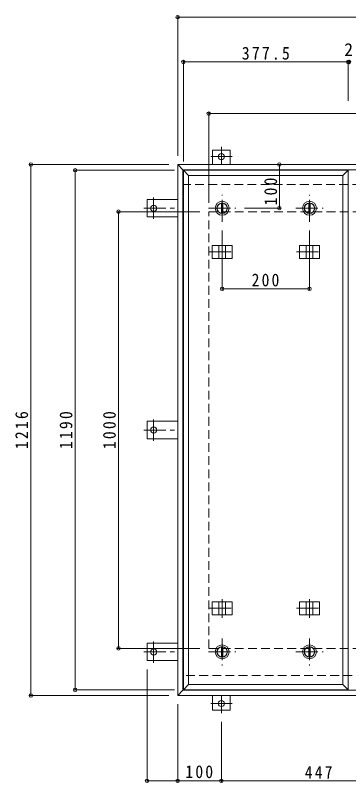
# Model space of a CAD drawing. Units: millimetres at full size, sheet at 1:10. Extents: x -2620 to 2719, y -1962 to 1858.
# Drawn here: x -2604 to -1841, y -327 to 1431 of the extents above; entities that cross this region are included whole.
import ezdxf
from ezdxf.enums import TextEntityAlignment as Align

# ---------------------------------------------------------------- set-up
doc = ezdxf.new("R2010")
doc.units = ezdxf.units.MM
doc.header["$LTSCALE"] = 10
doc.header["$PDMODE"] = 32
doc.header["$PDSIZE"] = 8
doc.linetypes.add('CHAIN1', pattern=[8, 5, -1, 1, -1])
doc.linetypes.add('DASHED2', pattern=[3, 2, -1])
for name, color, linetype, lineweight in [('0-1_躯体', 2, 'DASHED2', 9), ('0-2_仕上', 4, 'Continuous', 9), ('0-3_建具', 4, 'Continuous', 9), ('0-C', 2, 'Continuous', 9), ('0-E', 3, 'Continuous', 9), ('0-F', 7, 'Continuous', 9)]:
    doc.layers.add(name, color=color, linetype=linetype, lineweight=lineweight)
doc.styles.add('ＭＳ ゴシック', font='')
doc.styles.get('ＭＳ ゴシック').set_extended_font_data('MS Gothic')

msp = doc.modelspace()

# ---------------------------------------------------------------- linework, layer by layer
at = {"layer": '0-1_躯体'}
for p, q in [((-702.35, 1042.92), (-2220.35, 1042.92)), ((-2161.35, 980.92), (-761.35, 980.92)), ((-2161.35, -19.08), (-2161.35, 980.92)), ((-2161.35, -19.08), (-761.35, -19.08)), ((-1082.85, -81.08), (-2220.35, -81.08))]:
    msp.add_line(p, q, dxfattribs=at)
at = {"layer": '0-2_仕上'}
for p, q in [((-2219.35, 1075.92), (-1841.85, 1075.92)), ((-2207.35, 1063.92), (-2219.35, 1075.92)), ((-2219.35, -114.08), (-2219.35, 1075.92)), ((-1853.85, 1063.92), (-1841.85, 1075.92)), ((-1841.85, -114.08), (-1841.85, 1075.92)), ((-2207.35, 1063.92), (-1853.85, 1063.92)), ((-2207.35, -102.08), (-2207.35, 1063.92)), ((-1853.85, -102.08), (-1853.85, 1063.92))]:
    msp.add_line(p, q, dxfattribs=at)
for points in [[(-2207.35, -102.08), (-2219.35, -114.08), (-1841.85, -114.08)], [(-2207.35, -102.08), (-1853.85, -102.08), (-1841.85, -114.08)]]:
    msp.add_lwpolyline(points, dxfattribs=at)
at = {"layer": '0-3_建具', "color": 2}
for p, q in [((-690.35, 1088.92), (-2232.35, 1088.92)), ((-2232.35, 1088.92), (-2220.35, 1076.92)), ((-2232.35, -127.08), (-2232.35, 1088.92)), ((-702.35, 1076.92), (-2220.35, 1076.92)), ((-2220.35, -115.08), (-2220.35, 1076.92)), ((-2232.35, -127.08), (-2220.35, -115.08)), ((-702.35, -115.08), (-2220.35, -115.08)), ((-690.35, -127.08), (-2232.35, -127.08))]:
    msp.add_line(p, q, dxfattribs=at)
at = {"layer": '0-3_建具'}
for p, q in [((-2153.69, 903.92), (-2153.69, 873.92)), ((-2153.69, 903.92), (-2107.51, 903.92)), ((-2138.1, 903.92), (-2138.1, 873.92)), ((-2123.1, 903.92), (-2123.1, 873.92)), ((-2107.51, 903.92), (-2107.51, 873.92)), ((-1953.69, 903.92), (-1953.69, 873.92)), ((-1953.69, 903.92), (-1907.51, 903.92)), ((-1938.1, 903.92), (-1938.1, 873.92)), ((-1923.1, 903.92), (-1923.1, 873.92)), ((-1907.51, 903.92), (-1907.51, 873.92)), ((-2153.69, 873.92), (-2107.51, 873.92)), ((-1953.69, 873.92), (-1907.51, 873.92)), ((-2153.69, 87.92), (-2107.51, 87.92)), ((-2153.69, 57.92), (-2153.69, 87.92)), ((-2138.1, 57.92), (-2138.1, 87.92)), ((-2123.1, 57.92), (-2123.1, 87.92)), ((-2107.51, 57.92), (-2107.51, 87.92)), ((-1953.69, 87.92), (-1907.51, 87.92)), ((-1953.69, 57.92), (-1953.69, 87.92)), ((-1938.1, 57.92), (-1938.1, 87.92)), ((-1923.1, 57.92), (-1923.1, 87.92)), ((-1907.51, 57.92), (-1907.51, 87.92)), ((-2153.69, 57.92), (-2107.51, 57.92)), ((-1953.69, 57.92), (-1907.51, 57.92))]:
    msp.add_line(p, q, dxfattribs=at)
at = {"layer": '0-3_建具', "linetype": 'CHAIN1'}
for p, q in [((-2130.6, 911.04), (-2130.6, 867.8)), ((-1930.6, 911.04), (-1930.6, 867.8)), ((-2160.01, 888.92), (-2101.19, 888.92)), ((-1960.01, 888.92), (-1901.19, 888.92)), ((-2130.6, 50.81), (-2130.6, 94.04)), ((-1930.6, 50.81), (-1930.6, 94.04)), ((-2160.01, 72.92), (-2101.19, 72.92)), ((-1960.01, 72.92), (-1901.19, 72.92))]:
    msp.add_line(p, q, dxfattribs=at)
at = {"layer": '0-C', "linetype": 'CHAIN1'}
for p, q in [((-2130.6, 957.92), (-2130.6, 1019.92)), ((-1930.6, 957.92), (-1930.6, 1019.92)), ((-2161.6, 988.92), (-2099.6, 988.92)), ((-1961.6, 988.92), (-1899.6, 988.92)), ((-2130.6, 3.92), (-2130.6, -58.08)), ((-1930.6, 3.92), (-1930.6, -58.08)), ((-2161.6, -27.08), (-2099.6, -27.08)), ((-1961.6, -27.08), (-1899.6, -27.08))]:
    msp.add_line(p, q, dxfattribs=at)
at = {"layer": '0-C'}
for p, q in [((-2132.1, 1000.33), (-2132.1, 977.52)), ((-2129.1, 1000.33), (-2129.1, 977.52)), ((-1932.1, 1000.33), (-1932.1, 977.52)), ((-1929.1, 1000.33), (-1929.1, 977.52)), ((-2132.1, -38.48), (-2132.1, -15.67)), ((-2129.1, -38.48), (-2129.1, -15.67)), ((-1932.1, -38.48), (-1932.1, -15.67)), ((-1929.1, -38.48), (-1929.1, -15.67))]:
    msp.add_line(p, q, dxfattribs=at)
for centre, radius in [((-2130.6, 988.92), 16), ((-1930.6, 988.92), 16), ((-2130.6, 988.92), 12), ((-2130.6, 988.92), 11.5), ((-1930.6, 988.92), 12), ((-1930.6, 988.92), 11.5), ((-2130.6, -27.08), 16), ((-2130.6, -27.08), 12), ((-2130.6, -27.08), 11.5), ((-1930.6, -27.08), 16), ((-1930.6, -27.08), 12), ((-1930.6, -27.08), 11.5)]:
    msp.add_circle(centre, radius, dxfattribs=at)
at = {"layer": '0-E', "linetype": 'CHAIN1'}
for p, q in [((-2132.35, 1129.28), (-2132.35, 1089.12)), ((-2107.51, 1107.12), (-2156.39, 1107.12)), ((-2287.55, 1013.76), (-2287.55, 964.88)), ((-2309.71, 988.92), (-2232.35, 988.92)), ((-2287.55, 456.08), (-2287.55, 504.97)), ((-2309.71, 480.92), (-2232.35, 480.92)), ((-2287.55, -51.92), (-2287.55, -3.03)), ((-2309.71, -27.08), (-2232.35, -27.08)), ((-2132.35, -167.43), (-2132.35, -127.28)), ((-2107.51, -145.28), (-2156.39, -145.28))]:
    msp.add_line(p, q, dxfattribs=at)
at = {"layer": '0-E'}
for p, q in [((-2112.35, 1122.12), (-2152.35, 1122.12)), ((-2152.35, 1088.92), (-2152.35, 1122.12)), ((-2112.35, 1088.92), (-2112.35, 1122.12)), ((-2302.55, 1008.92), (-2302.55, 968.92)), ((-2232.35, 1008.92), (-2302.55, 1008.92)), ((-2232.35, 968.92), (-2302.55, 968.92)), ((-2232.35, 500.92), (-2302.55, 500.92)), ((-2302.55, 460.92), (-2302.55, 500.92)), ((-2232.35, 460.92), (-2302.55, 460.92)), ((-2232.35, -7.08), (-2302.55, -7.08)), ((-2302.55, -47.08), (-2302.55, -7.08)), ((-2232.35, -47.08), (-2302.55, -47.08)), ((-2152.35, -127.08), (-2152.35, -160.28)), ((-2112.35, -127.08), (-2112.35, -160.28)), ((-2112.35, -160.28), (-2152.35, -160.28))]:
    msp.add_line(p, q, dxfattribs=at)
for centre in [(-2132.35, 1107.12), (-2287.55, 988.92), (-2287.55, 480.92), (-2287.55, -27.08), (-2132.35, -145.28)]:
    msp.add_circle(centre, 7, dxfattribs=at)
at = {"layer": '0-F'}
for p, q in [((-2232.35, 1429.64), (-2232.35, 1108.92)), ((-2232.35, 1426.64), (-690.35, 1426.64)), ((-2219.35, 1326.84), (-2219.35, 1095.92)), ((-2219.35, 1323.84), (-1841.85, 1323.84)), ((-1841.85, 1326.84), (-1841.85, 1235.08)), ((-1841.85, 1323.84), (-1839.85, 1323.84)), ((-2161.35, 1208.64), (-2161.35, 1000.92)), ((-2161.35, 1205.64), (-761.35, 1205.64)), ((-2571.75, 1088.92), (-2252.35, 1088.92)), ((-2568.75, 1088.92), (-2568.75, -127.08)), ((-2470.31, 1075.92), (-2239.35, 1075.92)), ((-2467.31, -114.08), (-2467.31, 1075.92)), ((-1999.46, 1088.92), (-1999.46, 988.92)), ((-1996.46, 988.92), (-2079.6, 988.92)), ((-2370.86, 980.92), (-2181.35, 980.92)), ((-2367.86, -19.08), (-2367.86, 980.92)), ((-2130.6, 801.49), (-2130.6, 937.92)), ((-1930.6, 801.49), (-1930.6, 937.92)), ((-2130.6, 804.49), (-1930.6, 804.49)), ((-2370.86, -19.08), (-2181.35, -19.08)), ((-2302.55, -325.53), (-2302.55, -67.08)), ((-2470.31, -114.08), (-2239.35, -114.08)), ((-2571.75, -127.08), (-2252.35, -127.08)), ((-2232.35, -325.53), (-2232.35, -147.08)), ((-2132.35, -325.53), (-2132.35, -187.43)), ((-2302.55, -322.53), (-2232.35, -322.53)), ((-2232.35, -322.53), (-2132.35, -322.53)), ((-2132.35, -322.53), (-1685.35, -322.53))]:
    msp.add_line(p, q, dxfattribs=at)
for p in [(-2232.35, 1426.64), (-2219.35, 1323.84), (-1841.85, 1323.84), (-1839.85, 1323.84), (-2161.35, 1205.64), (-2568.75, 1088.92), (-1999.46, 1088.92), (-2467.31, 1075.92), (-2367.86, 980.92), (-1999.46, 988.92), (-2130.6, 804.49), (-1930.6, 804.49), (-2367.86, -19.08), (-2467.31, -114.08), (-2568.75, -127.08), (-2302.55, -322.53), (-2232.35, -322.53), (-2132.35, -322.53)]:
    msp.add_point(p, dxfattribs=at)

# ---------------------------------------------------------------- texts
at = {"layer": '0-F', "color": 2, "style": 'ＭＳ ゴシック'}
msp.add_text('2', height=29.33, dxfattribs=at).set_placement((-1850.85, 1328.84), align=Align.BOTTOM_LEFT)
at = {"layer": '0-F', "color": 2, "char_height": 29.33, "attachment_point": 7, "style": 'ＭＳ ゴシック'}
for s, insert in [('\\T1.28;\\W0.9;377.5', (-2085.6, 1328.84)), ('\\T1.27;\\W0.9;200', (-2063.1, 809.49)), ('\\T1.27;\\W0.9;100', (-2214.85, -316.53)), ('\\T1.27;\\W0.9;447', (-1941.35, -317.53))]:
    msp.add_mtext(s, dxfattribs=dict(at, insert=insert))
at = {"layer": '0-F', "color": 2, "char_height": 29.33, "attachment_point": 7, "rotation": 90, "style": 'ＭＳ ゴシック'}
for s, insert in [('\\T1.27;\\W0.9;100', (-2004.46, 995.44)), ('\\T1.28;\\W0.9;1216', (-2574.75, 437.17)), ('\\T1.28;\\W0.9;1190', (-2473.31, 437.17)), ('\\T1.28;\\W0.9;1000', (-2373.86, 437.17))]:
    msp.add_mtext(s, dxfattribs=dict(at, insert=insert))

doc.saveas('drawing.dxf')
